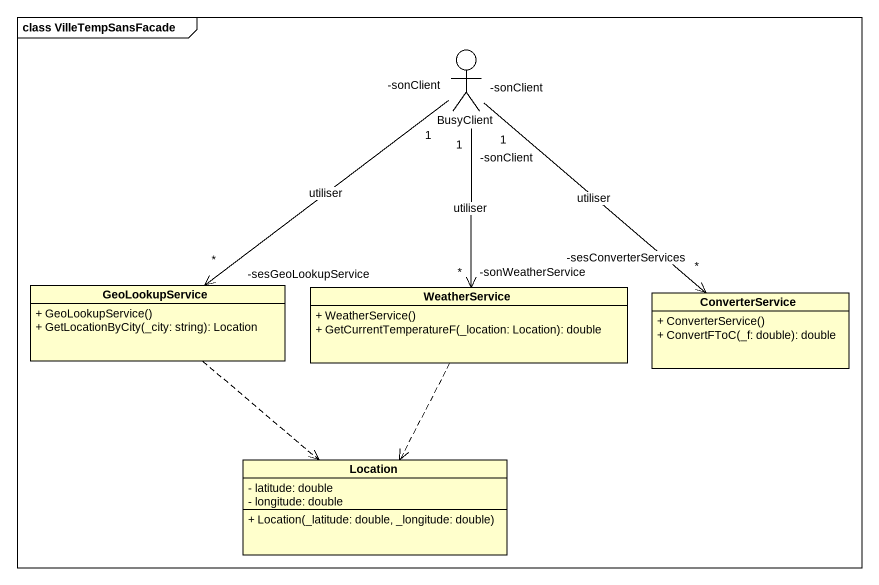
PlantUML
@startuml
mainframe class VilleTempSansFacade
allowmixing
hide circle
hide empty members
skinparam classAttributeIconSize 0
actor BusyClient
class GeoLookupService {
  + GeoLookupService()
  + GetLocationByCity(_city: string): Location
}
class WeatherService {
  + WeatherService()
  + GetCurrentTemperatureF(_location: Location): double
}
class ConverterService {
  + ConverterService()
  + ConvertFToC(_f: double): double
}
class Location {
  - latitude: double
  - longitude: double
  + Location(_latitude: double, _longitude: double)
}
BusyClient "-sonClient\n1" --> "-sesConverterServices\n*" ConverterService : utiliser
GeoLookupService "-sesGeoLookupService\n*" <-up- "-sonClient\n1" BusyClient : utiliser
GeoLookupService ..> Location
WeatherService "-sonWeatherService\n*" <-up- "-sonClient\n1" BusyClient : utiliser
WeatherService ..> Location
@enduml
